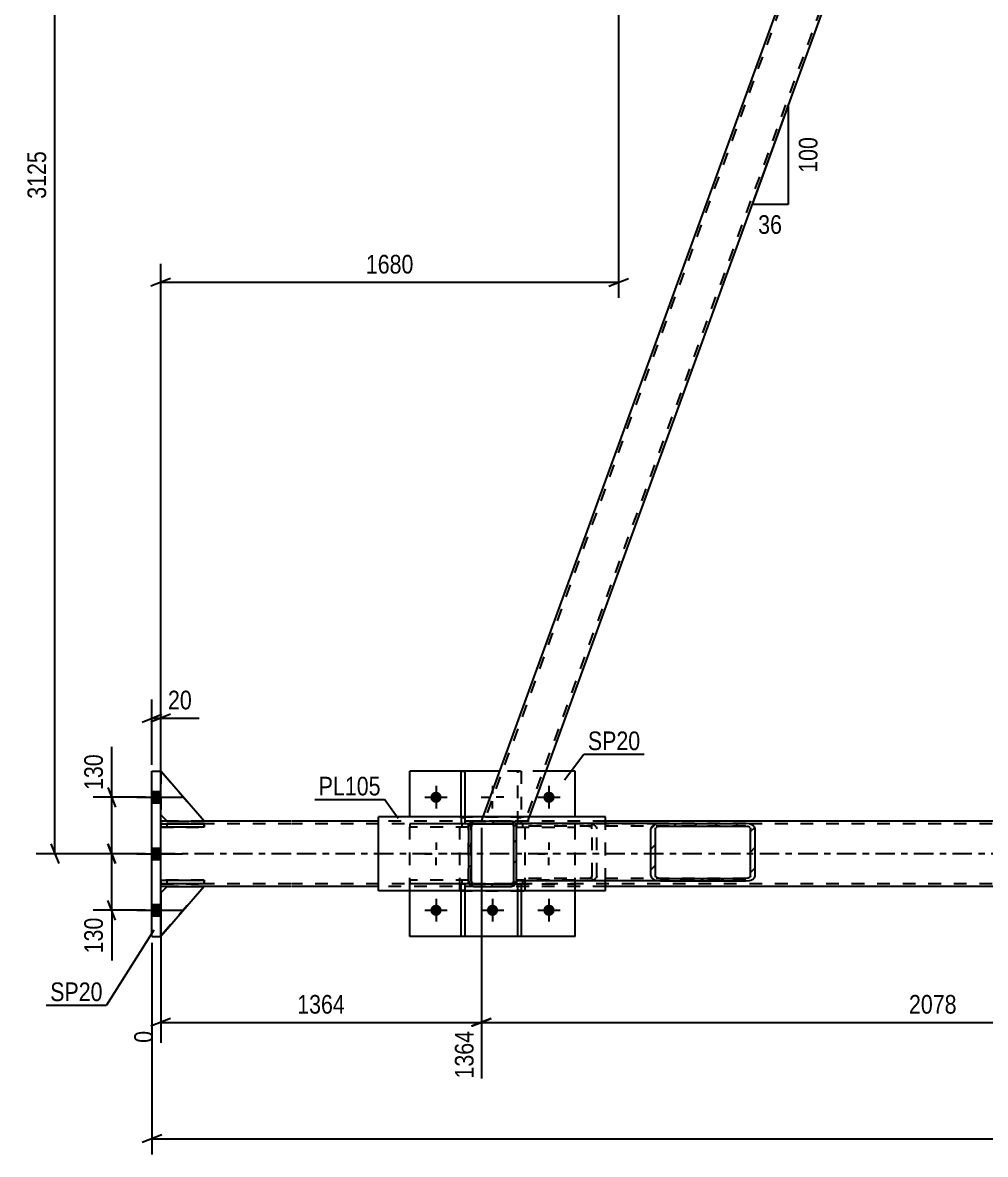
# Model space of a CAD drawing. Header units: millimetres. Extents: x -563 to 626, y -882 to -41.
# Drawn here: x -151.6 to -3.9, y -408 to -234.3 of the extents above; entities that cross this region are included whole.
import ezdxf

# ---------------------------------------------------------------- set-up
doc = ezdxf.new("R2010")
doc.units = ezdxf.units.MM
doc.linetypes.add('DXK_LINE_DOT2', pattern=[3.9198, 1.9599, -1.9599])
doc.linetypes.add('DXK_LINE_DOT3', pattern=[5.9187, 2.979, -0.9799, 0.9799, -0.9799])
doc.styles.add('Arial Narrow', font='ARIALN.TTF', dxfattribs={"height": 0.2})

# ---------------------------------------------------------------- blocks, each defined once
blk = doc.blocks.new('Part-761534688-1277 - 1255')
at = {"linetype": 'Continuous'}
h = blk.add_hatch(dxfattribs=at)
h.set_pattern_fill('', scale=0.7, style=0, pattern_type=0)
h.set_pattern_definition([(45, (-83.1348, -357.6603), (-1.57154, 1.57154), [])])
h.paths.add_polyline_path([(-83.07, -357.35), (-83.13, -357.66), (-83.13, -366.06), (-83.07, -366.37), (-82.9, -366.63), (-82.64, -366.8), (-82.33, -366.86), (-76.6, -366.86), (-76.3, -366.8), (-76.04, -366.63), (-75.86, -366.37), (-75.8, -366.06), (-75.8, -357.66), (-75.86, -357.35), (-76.04, -357.09), (-76.3, -356.92), (-76.6, -356.86), (-82.33, -356.86), (-82.64, -356.92), (-82.9, -357.09)])
h.paths.add_polyline_path([(-82.49, -357.29), (-82.33, -357.26), (-76.6, -357.26), (-76.45, -357.29), (-76.32, -357.38), (-76.23, -357.51), (-76.2, -357.66), (-76.2, -366.06), (-76.23, -366.21), (-76.32, -366.34), (-76.45, -366.43), (-76.6, -366.46), (-82.33, -366.46), (-82.49, -366.43), (-82.62, -366.34), (-82.7, -366.21), (-82.73, -366.06), (-82.73, -357.66), (-82.7, -357.51), (-82.62, -357.38)])
at = {"color": 7, "linetype": 'DXK_LINE_DOT2'}
for p, q in [((-83.13, -357.66), (-83.07, -357.35)), ((-83.13, -366.06), (-83.13, -357.66)), ((-82.7, -357.51), (-82.73, -357.66)), ((-82.73, -366.06), (-82.73, -357.66)), ((-82.62, -357.38), (-82.7, -357.51)), ((-82.64, -356.92), (-82.33, -356.86)), ((-82.49, -357.29), (-82.62, -357.38)), ((-82.33, -357.26), (-82.49, -357.29)), ((-82.33, -356.86), (-76.6, -356.86)), ((-76.6, -357.26), (-82.33, -357.26)), ((-76.6, -356.86), (-76.3, -356.92)), ((-76.45, -357.29), (-76.6, -357.26)), ((-76.32, -357.38), (-76.45, -357.29)), ((-76.23, -357.51), (-76.32, -357.38)), ((-76.2, -357.66), (-76.23, -357.51)), ((-76.2, -366.06), (-76.2, -357.66)), ((-75.86, -357.35), (-75.8, -357.66)), ((-75.8, -366.06), (-75.8, -357.66)), ((-83.07, -366.37), (-83.13, -366.06)), ((-82.73, -366.06), (-82.7, -366.21)), ((-82.7, -366.21), (-82.62, -366.34)), ((-82.62, -366.34), (-82.49, -366.43)), ((-82.49, -366.43), (-82.33, -366.46)), ((-76.6, -366.46), (-76.45, -366.43)), ((-76.45, -366.43), (-76.32, -366.34)), ((-76.32, -366.34), (-76.23, -366.21)), ((-76.23, -366.21), (-76.2, -366.06)), ((-75.8, -366.06), (-75.86, -366.37)), ((-82.33, -366.86), (-82.64, -366.8)), ((-82.33, -366.46), (-76.6, -366.46)), ((-82.33, -366.86), (-76.6, -366.86)), ((-76.3, -366.8), (-76.6, -366.86))]:
    blk.add_line(p, q, dxfattribs=at)
at = {"color": 2, "linetype": 'Continuous'}
for p, q in [((-83.07, -357.35), (-83.13, -357.66)), ((-83.13, -366.06), (-83.13, -357.66)), ((-82.73, -357.66), (-82.7, -357.51)), ((-82.73, -366.06), (-82.73, -357.66)), ((-82.7, -357.51), (-82.62, -357.38)), ((-82.33, -356.86), (-82.64, -356.92)), ((-82.62, -357.38), (-82.49, -357.29)), ((-82.49, -357.29), (-82.33, -357.26)), ((-82.33, -356.86), (-76.6, -356.86)), ((-82.33, -357.26), (-76.6, -357.26)), ((-76.3, -356.92), (-76.6, -356.86)), ((-76.6, -357.26), (-76.45, -357.29)), ((-76.45, -357.29), (-76.32, -357.38)), ((-76.32, -357.38), (-76.23, -357.51)), ((-76.23, -357.51), (-76.2, -357.66)), ((-76.2, -366.06), (-76.2, -357.66)), ((-75.8, -357.66), (-75.86, -357.35)), ((-75.8, -366.06), (-75.8, -357.66)), ((-83.13, -366.06), (-83.07, -366.37)), ((-82.7, -366.21), (-82.73, -366.06)), ((-82.62, -366.34), (-82.7, -366.21)), ((-82.49, -366.43), (-82.62, -366.34)), ((-82.33, -366.46), (-82.49, -366.43)), ((-76.45, -366.43), (-76.6, -366.46)), ((-76.32, -366.34), (-76.45, -366.43)), ((-76.23, -366.21), (-76.32, -366.34)), ((-76.2, -366.06), (-76.23, -366.21)), ((-75.86, -366.37), (-75.8, -366.06)), ((-82.64, -366.8), (-82.33, -366.86)), ((-82.33, -366.46), (-76.6, -366.46)), ((-82.33, -366.86), (-76.6, -366.86)), ((-76.6, -366.86), (-76.3, -366.8))]:
    blk.add_line(p, q, dxfattribs=at)
at = {"color": 7, "linetype": 'DXK_LINE_DOT2'}
for centre, start, end in [((-82.33, -357.66), 112.5, 157.5), ((-76.6, -357.66), 22.5, 67.5), ((-82.33, -366.06), 202.5, 247.5), ((-76.6, -366.06), 292.5, 337.5)]:
    blk.add_arc(centre, 0.8, start, end, dxfattribs=at)
at = {"color": 2, "linetype": 'Continuous'}
for centre, start, end in [((-82.33, -357.66), 112.5, 157.5), ((-76.6, -357.66), 22.5, 67.5), ((-82.33, -366.06), 202.5, 247.5), ((-76.6, -366.06), 292.5, 337.5)]:
    blk.add_arc(centre, 0.8, start, end, dxfattribs=at)
blk = doc.blocks.new('Part-761534688-1398 - 1255')
at = {"color": 2, "linetype": 'Continuous'}
for p, q in [((-123.74, -356.86), (-130.4, -349.19)), ((-130.4, -355.86), (-129.4, -356.86)), ((-129.4, -356.86), (-123.74, -356.86))]:
    blk.add_line(p, q, dxfattribs=at)
at = {"color": 7, "linetype": 'DXK_LINE_DOT2'}
blk.add_line((-130.4, -349.19), (-130.4, -355.86), dxfattribs=at)
blk = doc.blocks.new('Bolt-761534688-1281 - 1255')
at = {"linetype": 'Continuous'}
for points in [[(-131.74, -352.33), (-131.74, -354.06), (-130.4, -354.06), (-130.4, -352.33)], [(-131.74, -352.33), (-131.74, -354.06), (-130.4, -354.06), (-130.4, -352.33)], [(-131.74, -352.33), (-131.74, -354.06), (-130.4, -354.06), (-130.4, -352.33)], [(-131.74, -360.99), (-131.74, -362.73), (-130.4, -362.73), (-130.4, -360.99)], [(-131.74, -360.99), (-131.74, -362.73), (-130.4, -362.73), (-130.4, -360.99)], [(-131.74, -369.66), (-131.74, -371.39), (-130.4, -371.39), (-130.4, -369.66)], [(-131.74, -369.66), (-131.74, -371.39), (-130.4, -371.39), (-130.4, -369.66)], [(-131.74, -369.66), (-131.74, -371.39), (-130.4, -371.39), (-130.4, -369.66)]]:
    blk.add_hatch(color=1, dxfattribs=at).paths.add_polyline_path(points)
at = {"color": 1, "linetype": 'Continuous'}
for p, q in [((-131.74, -352.33), (-130.4, -352.33)), ((-131.74, -352.33), (-130.4, -352.33)), ((-131.74, -352.33), (-130.4, -352.33)), ((-134.07, -353.19), (-127.07, -353.19)), ((-134.07, -353.19), (-127.07, -353.19)), ((-134.07, -353.19), (-127.07, -353.19)), ((-131.74, -354.06), (-130.4, -354.06)), ((-131.74, -354.06), (-130.4, -354.06)), ((-131.74, -354.06), (-130.4, -354.06)), ((-131.74, -360.99), (-130.4, -360.99)), ((-131.74, -360.99), (-130.4, -360.99)), ((-134.07, -361.86), (-127.07, -361.86)), ((-134.07, -361.86), (-127.07, -361.86)), ((-131.74, -362.73), (-130.4, -362.73)), ((-131.74, -362.73), (-130.4, -362.73)), ((-131.74, -369.66), (-130.4, -369.66)), ((-131.74, -369.66), (-130.4, -369.66)), ((-131.74, -369.66), (-130.4, -369.66)), ((-134.07, -370.53), (-127.07, -370.53)), ((-134.07, -370.53), (-127.07, -370.53)), ((-134.07, -370.53), (-127.07, -370.53)), ((-131.74, -371.39), (-130.4, -371.39)), ((-131.74, -371.39), (-130.4, -371.39)), ((-131.74, -371.39), (-130.4, -371.39))]:
    blk.add_line(p, q, dxfattribs=at)
blk = doc.blocks.new('Part-761534688-1284 - 1255')
at = {"color": 7, "linetype": 'DXK_LINE_DOT2'}
for p, q in [((-84.28, -367.53), (-84.28, -366.47)), ((-84.28, -366.47), (-83.74, -366.47)), ((-84.28, -367.47), (-83.74, -367.47)), ((-83.74, -366.47), (-83.74, -367.53))]:
    blk.add_line(p, q, dxfattribs=at)
at = {"color": 2, "linetype": 'Continuous'}
for p, q in [((-84.28, -374.53), (-84.28, -367.53)), ((-83.74, -367.53), (-83.74, -374.53)), ((-83.74, -374.53), (-84.28, -374.53))]:
    blk.add_line(p, q, dxfattribs=at)
blk = doc.blocks.new('Part-761534688-1291 - 1255')
at = {"color": 2, "linetype": 'Continuous'}
for p, q in [((-84.28, -356.19), (-84.28, -349.19)), ((-84.28, -349.19), (-83.74, -349.19)), ((-83.74, -349.19), (-83.74, -356.19))]:
    blk.add_line(p, q, dxfattribs=at)
at = {"color": 7, "linetype": 'DXK_LINE_DOT2'}
for p, q in [((-84.28, -356.19), (-84.28, -357.27)), ((-84.28, -356.27), (-83.74, -356.27)), ((-83.74, -357.27), (-84.28, -357.27)), ((-83.74, -356.19), (-83.74, -357.27))]:
    blk.add_line(p, q, dxfattribs=at)
blk = doc.blocks.new('Part-761534688-1298 - 1255')
at = {"color": 2, "linetype": 'Continuous'}
for p, q in [((-130.4, -357.26), (-123.74, -357.26)), ((-130.4, -357.79), (-130.4, -357.26)), ((-123.74, -357.26), (-123.74, -357.79)), ((-123.74, -357.79), (-130.4, -357.79))]:
    blk.add_line(p, q, dxfattribs=at)
at = {"color": 7, "linetype": 'DXK_LINE_DOT2'}
blk.add_line((-129.4, -357.79), (-129.4, -357.26), dxfattribs=at)
blk = doc.blocks.new('Part-761534688-1299 - 1255')
at = {"color": 2, "linetype": 'Continuous'}
for p, q in [((-130.4, -365.93), (-123.74, -365.93)), ((-130.4, -366.46), (-130.4, -365.93)), ((-123.74, -365.93), (-123.74, -366.46)), ((-123.74, -366.46), (-130.4, -366.46))]:
    blk.add_line(p, q, dxfattribs=at)
at = {"color": 7, "linetype": 'DXK_LINE_DOT2'}
blk.add_line((-129.4, -366.46), (-129.4, -365.93), dxfattribs=at)
blk = doc.blocks.new('Bolt-761534688-1301 - 1255')
at = {"linetype": 'Continuous'}
for points in [[(-87.29, -353.19, -1), (-89.02, -353.19, -1)], [(-69.95, -353.19, -1), (-71.69, -353.19, -1)], [(-87.29, -370.53, -1), (-89.02, -370.53, -1)], [(-78.62, -370.53, -1), (-80.35, -370.53, -1)], [(-69.95, -370.53, -1), (-71.69, -370.53, -1)]]:
    blk.add_hatch(color=1, dxfattribs=at).paths.add_polyline_path(points)
at = {"color": 1, "linetype": 'Continuous'}
for p, q in [((-88.15, -351.46), (-88.15, -354.93)), ((-79.49, -351.46), (-79.49, -352.61)), ((-70.82, -351.46), (-70.82, -354.93)), ((-89.89, -353.19), (-86.42, -353.19)), ((-81.22, -353.19), (-80.07, -353.19)), ((-79.49, -354.93), (-79.49, -353.77)), ((-77.75, -353.19), (-78.91, -353.19)), ((-72.55, -353.19), (-69.09, -353.19)), ((-88.15, -360.13), (-88.15, -361.28)), ((-70.82, -360.13), (-70.82, -361.28)), ((-89.89, -361.86), (-88.73, -361.86)), ((-88.15, -363.59), (-88.15, -362.44)), ((-86.42, -361.86), (-87.58, -361.86)), ((-72.55, -361.86), (-71.4, -361.86)), ((-70.82, -363.59), (-70.82, -362.44)), ((-69.09, -361.86), (-70.24, -361.86)), ((-88.15, -368.79), (-88.15, -372.26)), ((-79.49, -368.79), (-79.49, -372.26)), ((-70.82, -368.79), (-70.82, -372.26)), ((-89.89, -370.53), (-86.42, -370.53)), ((-81.22, -370.53), (-77.75, -370.53)), ((-72.55, -370.53), (-69.09, -370.53))]:
    blk.add_line(p, q, dxfattribs=at)
blk = doc.blocks.new('Part-761534688-1304 - 1255')
at = {"color": 7, "linetype": 'DXK_LINE_DOT2'}
for p, q in [((-123.74, -365.93), (-130.4, -365.93)), ((-130.4, -365.93), (-130.4, -366.46)), ((-129.4, -366.46), (-129.4, -365.93)), ((-123.74, -366.46), (-123.74, -365.93)), ((-130.4, -366.46), (-123.74, -366.46))]:
    blk.add_line(p, q, dxfattribs=at)
blk = doc.blocks.new('Part-761534688-1319 - 1255')
at = {"color": 2, "linetype": 'Continuous'}
for p, q in [((-130.4, -367.86), (-129.4, -366.86)), ((-123.74, -366.86), (-130.4, -374.53)), ((-129.4, -366.86), (-123.74, -366.86))]:
    blk.add_line(p, q, dxfattribs=at)
at = {"color": 7, "linetype": 'DXK_LINE_DOT2'}
blk.add_line((-130.4, -374.53), (-130.4, -367.86), dxfattribs=at)
blk = doc.blocks.new('Part-761534688-1325 - 1255')
at = {"color": 7, "linetype": 'DXK_LINE_DOT2'}
for p, q in [((-123.74, -357.26), (-130.4, -357.26)), ((-130.4, -357.26), (-130.4, -357.79)), ((-129.4, -357.79), (-129.4, -357.26)), ((-123.74, -357.79), (-123.74, -357.26)), ((-130.4, -357.79), (-123.74, -357.79))]:
    blk.add_line(p, q, dxfattribs=at)
blk = doc.blocks.new('Part-761534688-1397 - 1255')
at = {"color": 7, "linetype": 'DXK_LINE_DOT2'}
for p, q in [((-123.74, -356.86), (-130.4, -349.19)), ((-130.4, -349.19), (-130.4, -355.86)), ((-130.4, -355.86), (-129.4, -356.86)), ((-129.4, -356.86), (-123.74, -356.86))]:
    blk.add_line(p, q, dxfattribs=at)
blk = doc.blocks.new('Part-761534688-1399 - 1255')
at = {"color": 7, "linetype": 'DXK_LINE_DOT2'}
for p, q in [((-130.4, -367.86), (-129.4, -366.86)), ((-123.74, -366.86), (-130.4, -374.53)), ((-130.4, -374.53), (-130.4, -367.86)), ((-129.4, -366.86), (-123.74, -366.86))]:
    blk.add_line(p, q, dxfattribs=at)
blk = doc.blocks.new('Part-761534688-1505 - 1255')
at = {"color": 2, "linetype": 'Continuous'}
for p, q in [((-129.4, -356.86), (-130.4, -356.86)), ((-110.4, -356.86), (-123.74, -356.86)), ((-96.97, -356.86), (-110.3, -356.86)), ((43.86, -356.86), (-62.12, -356.86)), ((-129.4, -366.86), (-130.4, -366.86)), ((-110.4, -366.86), (-123.74, -366.86)), ((-96.97, -366.86), (-110.3, -366.86)), ((43.86, -366.86), (-62.12, -366.86))]:
    blk.add_line(p, q, dxfattribs=at)
at = {"color": 7, "linetype": 'DXK_LINE_DOT2'}
for p, q in [((-130.4, -366.86), (-130.4, -356.86)), ((-110.4, -357.26), (-130.4, -357.26)), ((-123.74, -356.86), (-129.4, -356.86)), ((165.73, -357.26), (-110.3, -357.26)), ((-62.12, -356.86), (-96.97, -356.86)), ((-110.4, -366.46), (-130.4, -366.46)), ((-123.74, -366.86), (-129.4, -366.86)), ((165.73, -366.46), (-110.3, -366.46)), ((-62.12, -366.86), (-96.97, -366.86))]:
    blk.add_line(p, q, dxfattribs=at)
at = {"color": 7, "linetype": 'DXK_LINE_DOT3'}
for p, q in [((-110.4, -361.86), (-130.4, -361.86)), ((165.73, -361.86), (-110.3, -361.86))]:
    blk.add_line(p, q, dxfattribs=at)
blk = doc.blocks.new('Part-761534688-1511 - 1255')
at = {"color": 2, "linetype": 'Continuous'}
for p, q in [((-78.4, -349.19), (-92.15, -349.19)), ((-92.15, -356.19), (-92.15, -349.19)), ((-66.82, -349.19), (-71.31, -349.19)), ((-66.82, -356.19), (-66.82, -349.19)), ((-92.15, -374.53), (-92.15, -367.53)), ((-66.82, -374.53), (-66.82, -367.53)), ((-66.82, -374.53), (-92.15, -374.53))]:
    blk.add_line(p, q, dxfattribs=at)
at = {"color": 7, "linetype": 'DXK_LINE_DOT2'}
for p, q in [((-71.31, -349.19), (-78.4, -349.19)), ((-92.15, -367.53), (-92.15, -356.19)), ((-66.82, -367.53), (-66.82, -356.19))]:
    blk.add_line(p, q, dxfattribs=at)
blk = doc.blocks.new('Part-761534688-1512 - 1255')
at = {"color": 7, "linetype": 'DXK_LINE_DOT2'}
for p, q in [((-83.15, -357.26), (-92.15, -357.26)), ((-92.15, -357.26), (-92.15, -357.79)), ((-84.15, -357.79), (-84.15, -357.26)), ((-83.15, -357.79), (-83.15, -357.26)), ((-83.15, -357.79), (-92.15, -357.79))]:
    blk.add_line(p, q, dxfattribs=at)
blk = doc.blocks.new('Part-761534688-1635 - 1255')
at = {"color": 2, "linetype": 'Continuous'}
for p, q in [((-131.74, -374.53), (-131.74, -349.19)), ((-131.74, -349.19), (-130.4, -349.19)), ((-130.4, -374.53), (-130.4, -349.19)), ((-131.74, -374.53), (-130.4, -374.53))]:
    blk.add_line(p, q, dxfattribs=at)
blk = doc.blocks.new('Part-761534688-1554 - 1255')
at = {"color": 7, "linetype": 'DXK_LINE_DOT2'}
for p, q in [((-84.49, -367.53), (-84.49, -356.19)), ((-84.49, -356.19), (-74.49, -356.19)), ((-74.49, -367.53), (-74.49, -356.19)), ((-84.49, -367.53), (-74.49, -367.53))]:
    blk.add_line(p, q, dxfattribs=at)
blk = doc.blocks.new('Part-761534688-1582 - 1255')
at = {"linetype": 'Continuous'}
h = blk.add_hatch(dxfattribs=at)
h.set_pattern_fill('', scale=0.7, style=0, pattern_type=0)
h.set_pattern_definition([(45, (-55.188, -358.0262), (-1.57154, 1.57154), [])])
h.paths.add_polyline_path([(-55.08, -357.72), (-55.19, -358.03), (-55.19, -365.23), (-55.08, -365.53), (-54.76, -365.79), (-54.29, -365.97), (-53.73, -366.03), (-40.63, -366.03), (-40.07, -365.97), (-39.6, -365.79), (-39.29, -365.53), (-39.17, -365.23), (-39.17, -358.03), (-39.29, -357.72), (-39.6, -357.46), (-40.07, -357.29), (-40.63, -357.23), (-53.73, -357.23), (-54.29, -357.29), (-54.76, -357.46)])
h.paths.add_polyline_path([(-54.01, -357.66), (-53.73, -357.63), (-40.63, -357.63), (-40.35, -357.66), (-40.12, -357.74), (-39.96, -357.87), (-39.9, -358.03), (-39.9, -365.23), (-39.96, -365.38), (-40.12, -365.51), (-40.35, -365.6), (-40.63, -365.63), (-53.73, -365.63), (-54.01, -365.6), (-54.25, -365.51), (-54.4, -365.38), (-54.46, -365.23), (-54.46, -358.03), (-54.4, -357.87), (-54.25, -357.74)])
at = {"color": 2, "linetype": 'Continuous'}
for p, q in [((-75.8, -357.66), (-75.8, -357.23)), ((-53.73, -357.23), (-75.8, -357.23)), ((-55.08, -357.72), (-55.19, -358.03)), ((-53.73, -357.23), (-54.29, -357.29)), ((-54.01, -357.66), (-53.73, -357.63)), ((-53.73, -357.23), (-40.63, -357.23)), ((-53.73, -357.63), (-40.63, -357.63)), ((-40.07, -357.29), (-40.63, -357.23)), ((-40.63, -357.63), (-40.35, -357.66)), ((-39.17, -358.03), (-39.29, -357.72)), ((-55.19, -365.23), (-55.19, -358.03)), ((-54.46, -358.03), (-54.4, -357.87)), ((-54.46, -365.23), (-54.46, -358.03)), ((-39.96, -357.87), (-39.9, -358.03)), ((-39.9, -365.23), (-39.9, -358.03)), ((-39.17, -365.23), (-39.17, -358.03)), ((-53.73, -366.03), (-75.8, -366.03)), ((-55.19, -365.23), (-55.08, -365.53)), ((-54.4, -365.38), (-54.46, -365.23)), ((-54.29, -365.97), (-53.73, -366.03)), ((-53.73, -365.63), (-54.01, -365.6)), ((-53.73, -365.63), (-40.63, -365.63)), ((-53.73, -366.03), (-40.63, -366.03)), ((-40.35, -365.6), (-40.63, -365.63)), ((-40.63, -366.03), (-40.07, -365.97)), ((-39.9, -365.23), (-39.96, -365.38)), ((-39.29, -365.53), (-39.17, -365.23))]:
    blk.add_line(p, q, dxfattribs=at)
at = {"color": 7, "linetype": 'DXK_LINE_DOT2'}
for p, q in [((-40.63, -357.63), (-75.8, -357.63)), ((-75.8, -366.03), (-75.8, -357.66)), ((-64.91, -357.23), (-64.35, -357.29)), ((-64.63, -357.66), (-64.91, -357.63)), ((-63.56, -357.72), (-63.45, -358.03)), ((-40.63, -357.23), (-53.73, -357.23)), ((-64.18, -358.03), (-64.24, -357.87)), ((-64.18, -365.23), (-64.18, -358.03)), ((-63.45, -365.23), (-63.45, -358.03)), ((-40.63, -365.63), (-75.8, -365.63)), ((-64.91, -365.63), (-64.63, -365.6)), ((-64.35, -365.97), (-64.91, -366.03)), ((-64.24, -365.38), (-64.18, -365.23)), ((-63.45, -365.23), (-63.56, -365.53)), ((-40.63, -366.03), (-53.73, -366.03))]:
    blk.add_line(p, q, dxfattribs=at)
for centre, radius, start, end in [((-64.74, -358.33), 0.681, 41.9363, 80.4819), ((-64.58, -358.63), 1.36, 41.9363, 80.4819), ((-64.74, -364.92), 0.681, 279.5182, 318.0638), ((-64.58, -364.62), 1.36, 279.5182, 318.0638)]:
    blk.add_arc(centre, radius, start, end, dxfattribs=at)
at = {"color": 2, "linetype": 'Continuous'}
for centre, radius, start, end in [((-54.06, -358.63), 1.36, 99.5182, 138.0638), ((-53.9, -358.33), 0.681, 99.5182, 138.0638), ((-40.46, -358.33), 0.681, 41.9363, 80.4819), ((-40.3, -358.63), 1.36, 41.9363, 80.4819), ((-54.06, -364.62), 1.36, 221.9363, 260.4819), ((-53.9, -364.92), 0.681, 221.9363, 260.4819), ((-40.46, -364.92), 0.681, 279.5182, 318.0638), ((-40.3, -364.62), 1.36, 279.5182, 318.0638)]:
    blk.add_arc(centre, radius, start, end, dxfattribs=at)
blk = doc.blocks.new('Part-761534688-1590 - 1255')
at = {"color": 7, "linetype": 'DXK_LINE_DOT2'}
for p, q in [((-75.61, -357.27), (-75.61, -349.19)), ((-75.61, -349.19), (-75.08, -349.19)), ((-75.08, -349.19), (-75.08, -357.27)), ((-75.61, -356.27), (-75.08, -356.27)), ((-75.08, -357.27), (-75.61, -357.27))]:
    blk.add_line(p, q, dxfattribs=at)
blk = doc.blocks.new('Part-761534688-1591 - 1255')
at = {"color": 7, "linetype": 'DXK_LINE_DOT2'}
for p, q in [((-75.61, -367.53), (-75.61, -366.47)), ((-75.61, -366.47), (-75.08, -366.47)), ((-75.61, -367.47), (-75.08, -367.47)), ((-75.08, -366.47), (-75.08, -367.53))]:
    blk.add_line(p, q, dxfattribs=at)
at = {"color": 2, "linetype": 'Continuous'}
for p, q in [((-75.61, -374.53), (-75.61, -367.53)), ((-75.08, -367.53), (-75.08, -374.53)), ((-75.08, -374.53), (-75.61, -374.53))]:
    blk.add_line(p, q, dxfattribs=at)
blk = doc.blocks.new('Part-761534688-1592 - 1255')
at = {"color": 7, "linetype": 'DXK_LINE_DOT2'}
for p, q in [((-83.15, -365.93), (-92.15, -365.93)), ((-92.15, -365.93), (-92.15, -366.46)), ((-84.15, -366.46), (-84.15, -365.93)), ((-83.15, -366.46), (-83.15, -365.93)), ((-83.15, -366.46), (-92.15, -366.46))]:
    blk.add_line(p, q, dxfattribs=at)
blk = doc.blocks.new('Part-761534688-1594 - 1255')
at = {"color": 7, "linetype": 'DXK_LINE_DOT2'}
for p, q in [((-66.82, -365.93), (-75.82, -365.93)), ((-75.82, -365.93), (-75.82, -366.46)), ((-74.82, -366.46), (-74.82, -365.93)), ((-66.82, -366.46), (-66.82, -365.93)), ((-75.82, -366.46), (-66.82, -366.46))]:
    blk.add_line(p, q, dxfattribs=at)
blk = doc.blocks.new('Part-761534688-1607 - 1255')
at = {"color": 7, "linetype": 'DXK_LINE_DOT2'}
for p, q in [((-66.82, -357.26), (-75.82, -357.26)), ((-75.82, -357.26), (-75.82, -357.79)), ((-74.82, -357.79), (-74.82, -357.26)), ((-66.82, -357.79), (-66.82, -357.26)), ((-75.82, -357.79), (-66.82, -357.79))]:
    blk.add_line(p, q, dxfattribs=at)
blk = doc.blocks.new('Part-761534688-1608 - 1255')
at = {"color": 7, "linetype": 'DXK_LINE_DOT2'}
for p, q in [((-83.1, -357.38), (-83.15, -357.66)), ((-83.15, -357.66), (-83.1, -357.38)), ((-83.15, -366.06), (-83.15, -357.66)), ((-83.09, -357.35), (-83.1, -357.38)), ((-83.1, -357.38), (-83.09, -357.35)), ((-82.72, -357.51), (-82.75, -357.66)), ((-82.75, -366.06), (-82.75, -357.66)), ((-82.64, -357.38), (-82.72, -357.51)), ((-82.35, -356.86), (-82.66, -356.92)), ((-82.66, -356.92), (-82.35, -356.86)), ((-82.51, -357.29), (-82.64, -357.38)), ((-82.35, -357.26), (-82.51, -357.29)), ((-76.62, -356.86), (-82.35, -356.86)), ((-76.62, -357.26), (-82.35, -357.26)), ((-76.32, -356.92), (-76.62, -356.86)), ((-76.62, -356.86), (-76.32, -356.92)), ((-76.47, -357.29), (-76.62, -357.26)), ((-76.34, -357.38), (-76.47, -357.29)), ((-76.25, -357.51), (-76.34, -357.38)), ((-76.22, -357.66), (-76.25, -357.51)), ((-76.22, -366.06), (-76.22, -357.66)), ((-75.88, -357.38), (-75.88, -357.35)), ((-75.88, -357.35), (-75.88, -357.38)), ((-75.82, -357.66), (-75.88, -357.38)), ((-75.88, -357.38), (-75.82, -357.66)), ((-75.82, -366.06), (-75.82, -357.66)), ((-83.15, -366.06), (-83.12, -366.21)), ((-83.12, -366.21), (-83.15, -366.06)), ((-83.12, -366.21), (-83.09, -366.37)), ((-83.09, -366.37), (-83.12, -366.21)), ((-82.75, -366.06), (-82.72, -366.21)), ((-82.72, -366.21), (-82.64, -366.34)), ((-82.64, -366.34), (-82.51, -366.43)), ((-82.51, -366.43), (-82.35, -366.46)), ((-76.62, -366.46), (-76.47, -366.43)), ((-76.47, -366.43), (-76.34, -366.34)), ((-76.34, -366.34), (-76.25, -366.21)), ((-76.25, -366.21), (-76.22, -366.06)), ((-75.88, -366.37), (-75.85, -366.21)), ((-75.85, -366.21), (-75.88, -366.37)), ((-75.85, -366.21), (-75.82, -366.06)), ((-75.82, -366.06), (-75.85, -366.21)), ((-82.66, -366.8), (-82.35, -366.86)), ((-82.35, -366.86), (-82.66, -366.8)), ((-76.62, -366.46), (-82.35, -366.46)), ((-76.62, -366.86), (-82.35, -366.86)), ((-76.62, -366.86), (-76.32, -366.8)), ((-76.32, -366.8), (-76.62, -366.86))]:
    blk.add_line(p, q, dxfattribs=at)
at = {"color": 7, "linetype": 'DXK_LINE_DOT3'}
blk.add_line((-79.49, -361.86), (-79.49, -361.86), dxfattribs=at)
at = {"color": 7, "linetype": 'DXK_LINE_DOT2'}
for centre, start, end in [((-82.35, -357.66), 112.5, 157.5), ((-82.35, -357.66), 112.5, 157.5), ((-76.62, -357.66), 22.5, 67.5), ((-76.62, -357.66), 22.5, 67.5), ((-82.35, -366.06), 202.5, 247.5), ((-82.35, -366.06), 202.5, 247.5), ((-76.62, -366.06), 292.5, 337.5), ((-76.62, -366.06), 292.5, 337.5)]:
    blk.add_arc(centre, 0.8, start, end, dxfattribs=at)
blk = doc.blocks.new('Part-761534688-1613 - 1255')
at = {"color": 2, "linetype": 'Continuous'}
for p, q in [((-96.97, -367.53), (-96.97, -356.19)), ((-62.12, -356.19), (-96.97, -356.19)), ((-62.12, -357.23), (-62.12, -356.19)), ((-62.12, -367.53), (-62.12, -366.03)), ((-62.12, -367.53), (-96.97, -367.53))]:
    blk.add_line(p, q, dxfattribs=at)
at = {"color": 7, "linetype": 'DXK_LINE_DOT2'}
for q in [(-62.12, -357.23), (-62.12, -365.97)]:
    blk.add_line((-62.12, -366.03), q, dxfattribs=at)
blk = doc.blocks.new('Part-761534688-1622 - 1255')
at = {"color": 2, "linetype": 'Continuous'}
for p, q in [((-9.25, -159.19), (-80.95, -356.19)), ((-3.86, -163.87), (-73.86, -356.19))]:
    blk.add_line(p, q, dxfattribs=at)
at = {"color": 7, "linetype": 'DXK_LINE_DOT2'}
for p, q in [((-8.58, -158.53), (-80.77, -356.86)), ((-2.34, -158.53), (-74.53, -356.86)), ((-80.95, -356.19), (-81.2, -356.86)), ((-74.1, -356.86), (-81.2, -356.86)), ((-81.2, -356.86), (-81.13, -356.86)), ((-73.86, -356.19), (-74.1, -356.86))]:
    blk.add_line(p, q, dxfattribs=at)
blk = doc.blocks.new('StraightDimension-761534688-24296 - 1255')
at = {"color": 7, "linetype": 'Continuous'}
for p, q in [((-81.19, -357.86), (-81.19, -396.35)), ((57.34, -357.86), (57.34, -396.35)), ((-79.69, -387.14), (-82.69, -388.34)), ((55.84, -388.34), (58.84, -387.14)), ((-81.19, -387.74), (57.34, -387.74))]:
    blk.add_line(p, q, dxfattribs=at)
at = {"color": 0}
blk.add_wipeout([(-7.67, -386.99), (-7.67, -382.79), (-16.18, -382.79), (-16.18, -386.99)], dxfattribs=at)
at = {"color": 0, "linetype": 'Continuous'}
blk.add_wipeout([(56.74, -388.44), (52.54, -388.44), (52.54, -396.95), (56.74, -396.95)], dxfattribs=at)
at = {"color": 3, "style": 'Arial Narrow'}
blk.add_text('2078', height=2.863, dxfattribs=at).set_placement((-15.58, -386.39))
at = {"color": 3, "linetype": 'Continuous', "style": 'Arial Narrow'}
blk.add_text('3442', height=2.863, rotation=90.0002, dxfattribs=at).set_placement((56.14, -396.35))
blk = doc.blocks.new('StraightDimension-761534688-2027 - 1255')
at = {"color": 7, "linetype": 'Continuous'}
for p, q in [((-146.63, -361.86), (-146.63, -153.53)), ((-147.23, -360.36), (-146.03, -363.36)), ((-132.74, -361.86), (-149.48, -361.86))]:
    blk.add_line(p, q, dxfattribs=at)
at = {"color": 0}
blk.add_wipeout([(-147.38, -253.44), (-151.58, -253.44), (-151.58, -261.95), (-147.38, -261.95)], dxfattribs=at)
at = {"color": 3, "style": 'Arial Narrow'}
blk.add_text('3125', height=2.863, rotation=90.0002, dxfattribs=at).set_placement((-147.98, -261.35))
blk = doc.blocks.new('StraightDimension-761534688-24297 - 1255')
at = {"color": 7, "linetype": 'Continuous'}
for p, q in [((-81.19, -357.86), (-81.19, -396.35)), ((-130.4, -367.86), (-130.4, -390.87)), ((-128.9, -387.14), (-131.9, -388.34)), ((-82.69, -388.34), (-79.69, -387.14)), ((-130.4, -387.74), (-81.19, -387.74))]:
    blk.add_line(p, q, dxfattribs=at)
at = {"color": 0}
blk.add_wipeout([(-101.54, -386.99), (-101.54, -382.79), (-110.05, -382.79), (-110.05, -386.99)], dxfattribs=at)
at = {"color": 0, "linetype": 'Continuous'}
for points in [[(-131, -388.44), (-135.2, -388.44), (-135.2, -391.47), (-131, -391.47)], [(-81.79, -388.44), (-85.99, -388.44), (-85.99, -396.95), (-81.79, -396.95)]]:
    blk.add_wipeout(points, dxfattribs=at)
at = {"color": 3, "style": 'Arial Narrow'}
blk.add_text('1364', height=2.863, dxfattribs=at).set_placement((-109.45, -386.39))
at = {"color": 3, "linetype": 'Continuous', "style": 'Arial Narrow'}
for s, height, p in [('0', 2.86, (-131.6, -390.87)), ('1364', 2.863, (-82.39, -396.35))]:
    blk.add_text(s, height=height, rotation=90.0002, dxfattribs=at).set_placement(p)
blk = doc.blocks.new('StraightDimension-761534688-1868 - 1255')
at = {"color": 7, "linetype": 'Continuous'}
for p, q in [((-138.52, -360.36), (-137.32, -363.36)), ((-132.74, -361.86), (-140.77, -361.86)), ((-137.92, -370.53), (-137.92, -361.86)), ((-137.32, -372.03), (-138.52, -369.03)), ((-132.74, -370.53), (-140.77, -370.53))]:
    blk.add_line(p, q, dxfattribs=at)
at = {"color": 0}
blk.add_wipeout([(-138.67, -371.05), (-142.87, -371.05), (-142.87, -377.74), (-138.67, -377.74)], dxfattribs=at)
at = {"color": 7, "linetype": 'Continuous'}
blk.add_line((-137.92, -370.53), (-137.92, -378.26), dxfattribs=at)
blk.add_line((-137.92, -370.53), (-137.92, -378.26), dxfattribs=at)
at = {"color": 3, "style": 'Arial Narrow'}
blk.add_text('130', height=2.863, rotation=90.0002, dxfattribs=at).set_placement((-139.27, -377.14))
blk = doc.blocks.new('StraightDimension-761534688-1876 - 1255')
at = {"color": 7, "linetype": 'Continuous'}
for p, q in [((-138.52, -351.69), (-137.32, -354.69)), ((-132.74, -353.19), (-140.77, -353.19)), ((-137.92, -361.86), (-137.92, -353.19)), ((-137.32, -363.36), (-138.52, -360.36)), ((-132.74, -361.86), (-140.77, -361.86))]:
    blk.add_line(p, q, dxfattribs=at)
at = {"color": 0}
blk.add_wipeout([(-138.67, -345.98), (-142.87, -345.98), (-142.87, -352.67), (-138.67, -352.67)], dxfattribs=at)
at = {"color": 7, "linetype": 'Continuous'}
blk.add_line((-137.92, -353.19), (-137.92, -345.46), dxfattribs=at)
blk.add_line((-137.92, -353.19), (-137.92, -345.46), dxfattribs=at)
at = {"color": 3, "style": 'Arial Narrow'}
blk.add_text('130', height=2.863, rotation=90.0002, dxfattribs=at).set_placement((-139.27, -352.07))
blk = doc.blocks.new('StraightDimension-761534688-2155 - 1255')
at = {"color": 7, "linetype": 'Continuous'}
for p, q in [((-131.74, -348.19), (-131.74, -338.2)), ((-130.4, -348.19), (-130.4, -338.2)), ((-133.24, -341.65), (-130.24, -340.45)), ((-128.9, -340.45), (-131.9, -341.65)), ((-131.74, -341.05), (-130.4, -341.05))]:
    blk.add_line(p, q, dxfattribs=at)
at = {"color": 0}
blk.add_wipeout([(-125.02, -340.3), (-125.02, -336.1), (-129.88, -336.1), (-129.88, -340.3)], dxfattribs=at)
at = {"color": 7, "linetype": 'Continuous'}
blk.add_line((-130.4, -341.05), (-124.5, -341.05), dxfattribs=at)
blk.add_line((-130.4, -341.05), (-124.5, -341.05), dxfattribs=at)
at = {"color": 3, "style": 'Arial Narrow'}
blk.add_text('20', height=2.863, dxfattribs=at).set_placement((-129.28, -339.7))
blk = doc.blocks.new('StraightDimension-761534688-2236 - 1255')
at = {"color": 7, "linetype": 'Continuous'}
for p, q in [((-131.74, -375.53), (-131.74, -407.99)), ((-130.24, -404.99), (-133.24, -406.19)), ((-131.74, -405.59), (229.56, -405.59))]:
    blk.add_line(p, q, dxfattribs=at)
blk = doc.blocks.new('StraightDimension-761534688-2263 - 1255')
at = {"color": 7, "linetype": 'Continuous'}
for p, q in [((-60.13, -159.53), (-60.13, -276.57)), ((-130.4, -355.86), (-130.4, -271.32)), ((-128.9, -273.57), (-131.9, -274.77)), ((-130.4, -274.17), (-60.13, -274.17)), ((-61.63, -274.77), (-58.63, -273.57))]:
    blk.add_line(p, q, dxfattribs=at)
at = {"color": 0}
blk.add_wipeout([(-91.01, -273.42), (-91.01, -269.22), (-99.52, -269.22), (-99.52, -273.42)], dxfattribs=at)
at = {"color": 3, "style": 'Arial Narrow'}
blk.add_text('1680', height=2.863, dxfattribs=at).set_placement((-98.92, -272.82))
blk = doc.blocks.new('AngleDimension-761534688-23864 - 1255')
at = {"color": 7, "linetype": 'Continuous'}
for p, q in [((-34.12, -247.01), (-39.66, -262.23)), ((-34.12, -247.01), (-34.12, -262.23)), ((-37.46, -256.18), (-39.66, -262.23)), ((-34.12, -262.23), (-39.66, -262.23))]:
    blk.add_line(p, q, dxfattribs=at)
at = {"color": 0}
for points in [[(-29.02, -251.28), (-33.22, -251.28), (-33.22, -257.96), (-29.02, -257.96)], [(-34.46, -267.33), (-34.46, -263.13), (-39.32, -263.13), (-39.32, -267.33)]]:
    blk.add_wipeout(points, dxfattribs=at)
at = {"color": 3, "style": 'Arial Narrow'}
blk.add_text('100', height=2.863, rotation=90.0002, dxfattribs=at).set_placement((-29.62, -257.36))
blk.add_text('36', height=2.863, dxfattribs=at).set_placement((-38.72, -266.73))
blk = doc.blocks.new('Mark-761534688-1507 - 1255')
at = {"color": 0}
blk.add_wipeout([(-56.82, -345.96), (-56.82, -342.96), (-64.85, -342.96), (-64.85, -345.96)], dxfattribs=at)
blk.add_wipeout([(-56.82, -345.96), (-56.82, -342.96), (-64.85, -342.96), (-64.85, -345.96)], dxfattribs=at)
at = {"color": 30, "linetype": 'Continuous'}
for p, q in [((-68.43, -350.53), (-65.45, -346.56)), ((-65.45, -346.56), (-56.22, -346.56))]:
    blk.add_line(p, q, dxfattribs=at)
at = {"color": 3, "style": 'Arial Narrow'}
blk.add_text('SP20', height=2.863, dxfattribs=at).set_placement((-64.85, -345.96))
blk = doc.blocks.new('Mark-761534688-1609 - 1255')
at = {"color": 0}
blk.add_wipeout([(-96.65, -352.91), (-96.65, -349.91), (-106.15, -349.91), (-106.15, -352.91)], dxfattribs=at)
blk.add_wipeout([(-96.65, -352.91), (-96.65, -349.91), (-106.15, -349.91), (-106.15, -352.91)], dxfattribs=at)
at = {"color": 30, "linetype": 'Continuous'}
for p in [(-106.75, -353.51), (-93.98, -356.46)]:
    blk.add_line(p, (-96.05, -353.51), dxfattribs=at)
at = {"color": 3, "style": 'Arial Narrow'}
blk.add_text('PL105', height=2.863, dxfattribs=at).set_placement((-106.15, -352.91))
blk = doc.blocks.new('Mark-761534688-1631 - 1255')
at = {"color": 0}
blk.add_wipeout([(-139.31, -384.47), (-139.31, -381.47), (-147.35, -381.47), (-147.35, -384.47)], dxfattribs=at)
blk.add_wipeout([(-139.31, -384.47), (-139.31, -381.47), (-147.35, -381.47), (-147.35, -384.47)], dxfattribs=at)
at = {"color": 30, "linetype": 'Continuous'}
for p in [(-131.45, -373.58), (-147.95, -385.07)]:
    blk.add_line(p, (-138.71, -385.07), dxfattribs=at)
at = {"color": 3, "style": 'Arial Narrow'}
blk.add_text('SP20', height=2.863, dxfattribs=at).set_placement((-147.35, -384.47))

msp = doc.modelspace()

# ---------------------------------------------------------------- block references
for name in ['Part-761534688-1622 - 1255', 'Part-761534688-1635 - 1255', 'Part-761534688-1398 - 1255', 'Part-761534688-1397 - 1255', 'Part-761534688-1511 - 1255', 'Part-761534688-1291 - 1255', 'Part-761534688-1590 - 1255', 'Bolt-761534688-1281 - 1255', 'Bolt-761534688-1301 - 1255', 'Part-761534688-1505 - 1255', 'Part-761534688-1298 - 1255', 'Part-761534688-1325 - 1255', 'Part-761534688-1613 - 1255', 'Part-761534688-1512 - 1255', 'Part-761534688-1554 - 1255', 'Part-761534688-1608 - 1255', 'Part-761534688-1277 - 1255', 'Part-761534688-1607 - 1255', 'Part-761534688-1582 - 1255', 'Part-761534688-1299 - 1255', 'Part-761534688-1304 - 1255', 'Part-761534688-1592 - 1255', 'Part-761534688-1594 - 1255', 'Part-761534688-1319 - 1255', 'Part-761534688-1399 - 1255', 'Part-761534688-1284 - 1255', 'Part-761534688-1591 - 1255']:
    msp.add_blockref(name, (0, 0))

# ---------------------------------------------------------------- next in the draw order: block references
msp.add_blockref('StraightDimension-761534688-24296 - 1255', (0, 0))

# ---------------------------------------------------------------- next in the draw order: block references
msp.add_blockref('StraightDimension-761534688-2027 - 1255', (0, 0))

# ---------------------------------------------------------------- next in the draw order: block references
msp.add_blockref('StraightDimension-761534688-24297 - 1255', (0, 0))

# ---------------------------------------------------------------- next in the draw order: block references
msp.add_blockref('StraightDimension-761534688-1868 - 1255', (0, 0))

# ---------------------------------------------------------------- next in the draw order: block references
msp.add_blockref('StraightDimension-761534688-1876 - 1255', (0, 0))

# ---------------------------------------------------------------- next in the draw order: block references
msp.add_blockref('StraightDimension-761534688-2155 - 1255', (0, 0))

# ---------------------------------------------------------------- next in the draw order: block references
msp.add_blockref('StraightDimension-761534688-2236 - 1255', (0, 0))

# ---------------------------------------------------------------- next in the draw order: block references
for name in ['StraightDimension-761534688-2263 - 1255', 'AngleDimension-761534688-23864 - 1255', 'Mark-761534688-1631 - 1255']:
    msp.add_blockref(name, (0, 0))

# ---------------------------------------------------------------- next in the draw order: block references
for name in ['Mark-761534688-1507 - 1255', 'Mark-761534688-1609 - 1255']:
    msp.add_blockref(name, (0, 0))

doc.saveas('drawing.dxf')
